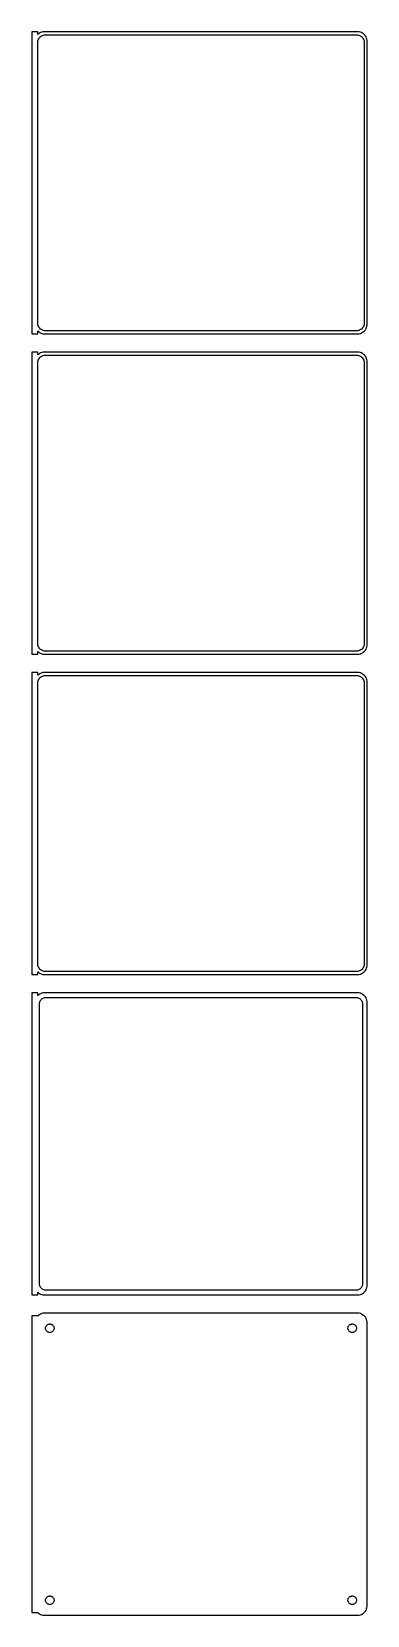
# Model space of a CAD drawing. Header units: metres. Extents: x -84 to 82, y 720 to 1506.
import ezdxf

# ---------------------------------------------------------------- set-up
doc = ezdxf.new("R2010")
doc.units = ezdxf.units.M

msp = doc.modelspace()

# ---------------------------------------------------------------- linework, layer by layer
for p, q in [((-81, 1505.99), (-84, 1505.99)), ((-84, 1505.99), (-84, 1356.01)), ((-81, 1504.56), (-81, 1505.99)), ((-80.6871, 1504.85), (-81, 1504.56)), ((-80.9685, 1501), (-80.8743, 1501.49)), ((-80.8743, 1501.49), (-80.7191, 1501.97)), ((-80.7191, 1501.97), (-80.5052, 1502.43)), ((-80.1791, 1505.22), (-80.6871, 1504.85)), ((-80.5052, 1502.43), (-80.2361, 1502.85)), ((-80.2361, 1502.85), (-79.9159, 1503.24)), ((-79.6289, 1505.52), (-80.1791, 1505.22)), ((-79.9159, 1503.24), (-79.5497, 1503.58)), ((-79.0451, 1505.76), (-79.6289, 1505.52)), ((-79.5497, 1503.58), (-79.1433, 1503.88)), ((-79.1433, 1503.88), (-78.7031, 1504.12)), ((-78.4369, 1505.91), (-79.0451, 1505.76)), ((-78.7031, 1504.12), (-78.2361, 1504.3)), ((-77.8139, 1505.99), (-78.4369, 1505.91)), ((-78.2361, 1504.3), (-77.7495, 1504.43)), ((77.8139, 1505.99), (-77.8139, 1505.99)), ((-77.7495, 1504.43), (-77.2512, 1504.49)), ((-77.2512, 1504.49), (77.2512, 1504.49)), ((77.2512, 1504.49), (77.7495, 1504.43)), ((77.7495, 1504.43), (78.2361, 1504.3)), ((78.4369, 1505.91), (77.8139, 1505.99)), ((78.2361, 1504.3), (78.7031, 1504.12)), ((79.0451, 1505.76), (78.4369, 1505.91)), ((78.7031, 1504.12), (79.1433, 1503.88)), ((79.6289, 1505.52), (79.0451, 1505.76)), ((79.1433, 1503.88), (79.5497, 1503.58)), ((79.5497, 1503.58), (79.9159, 1503.24)), ((80.1791, 1505.22), (79.6289, 1505.52)), ((79.9159, 1503.24), (80.2361, 1502.85)), ((80.6871, 1504.85), (80.1791, 1505.22)), ((80.2361, 1502.85), (80.5052, 1502.43)), ((80.5052, 1502.43), (80.7191, 1501.97)), ((81.1448, 1504.42), (80.6871, 1504.85)), ((80.7191, 1501.97), (80.8743, 1501.49)), ((80.8743, 1501.49), (80.9685, 1501)), ((81.5451, 1503.94), (81.1448, 1504.42)), ((81.8815, 1503.41), (81.5451, 1503.94)), ((82.1489, 1502.84), (81.8815, 1503.41)), ((82.3429, 1502.24), (82.1489, 1502.84)), ((82.4606, 1501.63), (82.3429, 1502.24)), ((82.5, 1501), (82.4606, 1501.63)), ((-81, 1500.5), (-80.9685, 1501)), ((-81, 1361.5), (-81, 1500.5)), ((80.9685, 1501), (81, 1500.5)), ((81, 1500.5), (81, 1361.5)), ((82.5, 1361), (82.5, 1501)), ((-80.9685, 1361), (-81, 1361.5)), ((-80.8743, 1360.51), (-80.9685, 1361)), ((-80.7191, 1360.03), (-80.8743, 1360.51)), ((-80.5052, 1359.57), (-80.7191, 1360.03)), ((80.7191, 1360.03), (80.5052, 1359.57)), ((80.8743, 1360.51), (80.7191, 1360.03)), ((80.9685, 1361), (80.8743, 1360.51)), ((81, 1361.5), (80.9685, 1361)), ((82.1489, 1359.16), (82.3429, 1359.76)), ((82.3429, 1359.76), (82.4606, 1360.37)), ((82.4606, 1360.37), (82.5, 1361)), ((-84, 1356.01), (-81, 1356.01)), ((-81, 1357.44), (-80.6871, 1357.15)), ((-81, 1356.01), (-81, 1357.44)), ((-80.6871, 1357.15), (-80.1791, 1356.78)), ((-80.2361, 1359.15), (-80.5052, 1359.57)), ((-79.9159, 1358.76), (-80.2361, 1359.15)), ((-80.1791, 1356.78), (-79.6289, 1356.48)), ((-79.5497, 1358.42), (-79.9159, 1358.76)), ((-79.6289, 1356.48), (-79.0451, 1356.24)), ((-79.1433, 1358.12), (-79.5497, 1358.42)), ((-78.7031, 1357.88), (-79.1433, 1358.12)), ((-79.0451, 1356.24), (-78.4369, 1356.09)), ((-78.2361, 1357.7), (-78.7031, 1357.88)), ((-78.4369, 1356.09), (-77.8139, 1356.01)), ((-77.7495, 1357.57), (-78.2361, 1357.7)), ((-77.8139, 1356.01), (77.8139, 1356.01)), ((-77.2512, 1357.51), (-77.7495, 1357.57)), ((77.2512, 1357.51), (-77.2512, 1357.51)), ((77.7495, 1357.57), (77.2512, 1357.51)), ((78.2361, 1357.7), (77.7495, 1357.57)), ((77.8139, 1356.01), (78.4369, 1356.09)), ((78.7031, 1357.88), (78.2361, 1357.7)), ((78.4369, 1356.09), (79.0451, 1356.24)), ((79.1433, 1358.12), (78.7031, 1357.88)), ((79.0451, 1356.24), (79.6289, 1356.48)), ((79.5497, 1358.42), (79.1433, 1358.12)), ((79.9159, 1358.76), (79.5497, 1358.42)), ((79.6289, 1356.48), (80.1791, 1356.78)), ((80.2361, 1359.15), (79.9159, 1358.76)), ((80.1791, 1356.78), (80.6871, 1357.15)), ((80.5052, 1359.57), (80.2361, 1359.15)), ((80.6871, 1357.15), (81.1448, 1357.58)), ((81.1448, 1357.58), (81.5451, 1358.06)), ((81.5451, 1358.06), (81.8815, 1358.59)), ((81.8815, 1358.59), (82.1489, 1359.16)), ((-81, 1346.99), (-84, 1346.99)), ((-84, 1346.99), (-84, 1197.01)), ((-81, 1345.56), (-81, 1346.99)), ((-80.6871, 1345.85), (-81, 1345.56)), ((-80.1791, 1346.22), (-80.6871, 1345.85)), ((-80.2361, 1343.85), (-79.9159, 1344.24)), ((-79.6289, 1346.52), (-80.1791, 1346.22)), ((-79.9159, 1344.24), (-79.5497, 1344.58)), ((-79.0451, 1346.76), (-79.6289, 1346.52)), ((-79.5497, 1344.58), (-79.1433, 1344.88)), ((-79.1433, 1344.88), (-78.7031, 1345.12)), ((-78.4369, 1346.91), (-79.0451, 1346.76)), ((-78.7031, 1345.12), (-78.2361, 1345.3)), ((-77.8139, 1346.99), (-78.4369, 1346.91)), ((-78.2361, 1345.3), (-77.7495, 1345.43)), ((77.8139, 1346.99), (-77.8139, 1346.99)), ((-77.7495, 1345.43), (-77.2512, 1345.49)), ((-77.2512, 1345.49), (77.2512, 1345.49)), ((77.2512, 1345.49), (77.7495, 1345.43)), ((77.7495, 1345.43), (78.2361, 1345.3)), ((78.4369, 1346.91), (77.8139, 1346.99)), ((78.2361, 1345.3), (78.7031, 1345.12)), ((79.0451, 1346.76), (78.4369, 1346.91)), ((78.7031, 1345.12), (79.1433, 1344.88)), ((79.6289, 1346.52), (79.0451, 1346.76)), ((79.1433, 1344.88), (79.5497, 1344.58)), ((79.5497, 1344.58), (79.9159, 1344.24)), ((80.1791, 1346.22), (79.6289, 1346.52)), ((79.9159, 1344.24), (80.2361, 1343.85)), ((80.6871, 1345.85), (80.1791, 1346.22)), ((81.1448, 1345.42), (80.6871, 1345.85)), ((81.5451, 1344.94), (81.1448, 1345.42)), ((81.8815, 1344.41), (81.5451, 1344.94)), ((82.1489, 1343.84), (81.8815, 1344.41)), ((-81, 1341.5), (-80.9685, 1342)), ((-81, 1202.5), (-81, 1341.5)), ((-80.9685, 1342), (-80.8743, 1342.49)), ((-80.8743, 1342.49), (-80.7191, 1342.97)), ((-80.7191, 1342.97), (-80.5052, 1343.43)), ((-80.5052, 1343.43), (-80.2361, 1343.85)), ((80.2361, 1343.85), (80.5052, 1343.43)), ((80.5052, 1343.43), (80.7191, 1342.97)), ((80.7191, 1342.97), (80.8743, 1342.49)), ((80.8743, 1342.49), (80.9685, 1342)), ((80.9685, 1342), (81, 1341.5)), ((81, 1341.5), (81, 1202.5)), ((82.3429, 1343.24), (82.1489, 1343.84)), ((82.4606, 1342.63), (82.3429, 1343.24)), ((82.5, 1342), (82.4606, 1342.63)), ((82.5, 1202), (82.5, 1342)), ((-84, 1197.01), (-81, 1197.01)), ((-80.9685, 1202), (-81, 1202.5)), ((-81, 1198.44), (-80.6871, 1198.15)), ((-81, 1197.01), (-81, 1198.44)), ((-80.8743, 1201.51), (-80.9685, 1202)), ((-80.7191, 1201.03), (-80.8743, 1201.51)), ((-80.5052, 1200.57), (-80.7191, 1201.03)), ((-80.6871, 1198.15), (-80.1791, 1197.78)), ((-80.2361, 1200.15), (-80.5052, 1200.57)), ((-79.9159, 1199.76), (-80.2361, 1200.15)), ((-80.1791, 1197.78), (-79.6289, 1197.48)), ((-79.5497, 1199.42), (-79.9159, 1199.76)), ((-79.6289, 1197.48), (-79.0451, 1197.24)), ((-79.1433, 1199.12), (-79.5497, 1199.42)), ((-78.7031, 1198.88), (-79.1433, 1199.12)), ((-79.0451, 1197.24), (-78.4369, 1197.09)), ((-78.2361, 1198.7), (-78.7031, 1198.88)), ((-78.4369, 1197.09), (-77.8139, 1197.01)), ((-77.7495, 1198.57), (-78.2361, 1198.7)), ((-77.8139, 1197.01), (77.8139, 1197.01)), ((-77.2512, 1198.51), (-77.7495, 1198.57)), ((77.2512, 1198.51), (-77.2512, 1198.51)), ((77.7495, 1198.57), (77.2512, 1198.51)), ((78.2361, 1198.7), (77.7495, 1198.57)), ((77.8139, 1197.01), (78.4369, 1197.09)), ((78.7031, 1198.88), (78.2361, 1198.7)), ((78.4369, 1197.09), (79.0451, 1197.24)), ((79.1433, 1199.12), (78.7031, 1198.88)), ((79.0451, 1197.24), (79.6289, 1197.48)), ((79.5497, 1199.42), (79.1433, 1199.12)), ((79.9159, 1199.76), (79.5497, 1199.42)), ((79.6289, 1197.48), (80.1791, 1197.78)), ((80.2361, 1200.15), (79.9159, 1199.76)), ((80.1791, 1197.78), (80.6871, 1198.15)), ((80.5052, 1200.57), (80.2361, 1200.15)), ((80.7191, 1201.03), (80.5052, 1200.57)), ((80.6871, 1198.15), (81.1448, 1198.58)), ((80.8743, 1201.51), (80.7191, 1201.03)), ((80.9685, 1202), (80.8743, 1201.51)), ((81, 1202.5), (80.9685, 1202)), ((81.1448, 1198.58), (81.5451, 1199.06)), ((81.5451, 1199.06), (81.8815, 1199.59)), ((81.8815, 1199.59), (82.1489, 1200.16)), ((82.1489, 1200.16), (82.3429, 1200.76)), ((82.3429, 1200.76), (82.4606, 1201.37)), ((82.4606, 1201.37), (82.5, 1202)), ((-81, 1187.99), (-84, 1187.99)), ((-84, 1187.99), (-84, 1038.01)), ((-81, 1186.56), (-81, 1187.99)), ((-80.6871, 1186.85), (-81, 1186.56)), ((-80.1791, 1187.22), (-80.6871, 1186.85)), ((-79.6289, 1187.52), (-80.1791, 1187.22)), ((-79.0451, 1187.76), (-79.6289, 1187.52)), ((-78.4369, 1187.91), (-79.0451, 1187.76)), ((-77.8139, 1187.99), (-78.4369, 1187.91)), ((77.8139, 1187.99), (-77.8139, 1187.99)), ((78.4369, 1187.91), (77.8139, 1187.99)), ((79.0451, 1187.76), (78.4369, 1187.91)), ((79.6289, 1187.52), (79.0451, 1187.76)), ((80.1791, 1187.22), (79.6289, 1187.52)), ((80.6871, 1186.85), (80.1791, 1187.22)), ((81.1448, 1186.42), (80.6871, 1186.85)), ((-81, 1182.5), (-80.9685, 1183)), ((-81, 1043.5), (-81, 1182.5)), ((-80.9685, 1183), (-80.8743, 1183.49)), ((-80.8743, 1183.49), (-80.7191, 1183.97)), ((-80.7191, 1183.97), (-80.5052, 1184.43)), ((-80.5052, 1184.43), (-80.2361, 1184.85)), ((-80.2361, 1184.85), (-79.9159, 1185.24)), ((-79.9159, 1185.24), (-79.5497, 1185.58)), ((-79.5497, 1185.58), (-79.1433, 1185.88)), ((-79.1433, 1185.88), (-78.7031, 1186.12)), ((-78.7031, 1186.12), (-78.2361, 1186.3)), ((-78.2361, 1186.3), (-77.7495, 1186.43)), ((-77.7495, 1186.43), (-77.2512, 1186.49)), ((-77.2512, 1186.49), (77.2512, 1186.49)), ((77.2512, 1186.49), (77.7495, 1186.43)), ((77.7495, 1186.43), (78.2361, 1186.3)), ((78.2361, 1186.3), (78.7031, 1186.12)), ((78.7031, 1186.12), (79.1433, 1185.88)), ((79.1433, 1185.88), (79.5497, 1185.58)), ((79.5497, 1185.58), (79.9159, 1185.24)), ((79.9159, 1185.24), (80.2361, 1184.85)), ((80.2361, 1184.85), (80.5052, 1184.43)), ((80.5052, 1184.43), (80.7191, 1183.97)), ((80.7191, 1183.97), (80.8743, 1183.49)), ((80.8743, 1183.49), (80.9685, 1183)), ((80.9685, 1183), (81, 1182.5)), ((81, 1182.5), (81, 1043.5)), ((81.5451, 1185.94), (81.1448, 1186.42)), ((81.8815, 1185.41), (81.5451, 1185.94)), ((82.1489, 1184.84), (81.8815, 1185.41)), ((82.3429, 1184.24), (82.1489, 1184.84)), ((82.4606, 1183.63), (82.3429, 1184.24)), ((82.5, 1183), (82.4606, 1183.63)), ((82.5, 1043), (82.5, 1183)), ((-84, 1038.01), (-81, 1038.01)), ((-80.9685, 1043), (-81, 1043.5)), ((-81, 1039.44), (-80.6871, 1039.15)), ((-81, 1038.01), (-81, 1039.44)), ((-80.8743, 1042.51), (-80.9685, 1043)), ((-80.7191, 1042.03), (-80.8743, 1042.51)), ((-80.5052, 1041.57), (-80.7191, 1042.03)), ((-80.6871, 1039.15), (-80.1791, 1038.78)), ((-80.2361, 1041.15), (-80.5052, 1041.57)), ((-79.9159, 1040.76), (-80.2361, 1041.15)), ((-80.1791, 1038.78), (-79.6289, 1038.48)), ((-79.5497, 1040.42), (-79.9159, 1040.76)), ((-79.6289, 1038.48), (-79.0451, 1038.24)), ((-79.1433, 1040.12), (-79.5497, 1040.42)), ((-78.7031, 1039.88), (-79.1433, 1040.12)), ((-79.0451, 1038.24), (-78.4369, 1038.09)), ((-78.2361, 1039.7), (-78.7031, 1039.88)), ((-78.4369, 1038.09), (-77.8139, 1038.01)), ((-77.7495, 1039.57), (-78.2361, 1039.7)), ((-77.8139, 1038.01), (77.8139, 1038.01)), ((-77.2512, 1039.51), (-77.7495, 1039.57)), ((77.2512, 1039.51), (-77.2512, 1039.51)), ((77.7495, 1039.57), (77.2512, 1039.51)), ((78.2361, 1039.7), (77.7495, 1039.57)), ((77.8139, 1038.01), (78.4369, 1038.09)), ((78.7031, 1039.88), (78.2361, 1039.7)), ((78.4369, 1038.09), (79.0451, 1038.24)), ((79.1433, 1040.12), (78.7031, 1039.88)), ((79.0451, 1038.24), (79.6289, 1038.48)), ((79.5497, 1040.42), (79.1433, 1040.12)), ((79.9159, 1040.76), (79.5497, 1040.42)), ((79.6289, 1038.48), (80.1791, 1038.78)), ((80.2361, 1041.15), (79.9159, 1040.76)), ((80.1791, 1038.78), (80.6871, 1039.15)), ((80.5052, 1041.57), (80.2361, 1041.15)), ((80.7191, 1042.03), (80.5052, 1041.57)), ((80.6871, 1039.15), (81.1448, 1039.58)), ((80.8743, 1042.51), (80.7191, 1042.03)), ((80.9685, 1043), (80.8743, 1042.51)), ((81, 1043.5), (80.9685, 1043)), ((81.1448, 1039.58), (81.5451, 1040.06)), ((81.5451, 1040.06), (81.8815, 1040.59)), ((81.8815, 1040.59), (82.1489, 1041.16)), ((82.1489, 1041.16), (82.3429, 1041.76)), ((82.3429, 1041.76), (82.4606, 1042.37)), ((82.4606, 1042.37), (82.5, 1043)), ((-81, 1028.98), (-84, 1028.98)), ((-84, 1028.98), (-84, 879.021)), ((-81, 1027.56), (-81, 1028.98)), ((-80.6871, 1027.85), (-81, 1027.56)), ((-80.1791, 1028.22), (-80.6871, 1027.85)), ((-79.6289, 1028.52), (-80.1791, 1028.22)), ((-80.1129, 1023.5), (-80.0884, 1023.89)), ((-80.1129, 884.5), (-80.1129, 1023.5)), ((-80.0884, 1023.89), (-80.0151, 1024.27)), ((-80.0151, 1024.27), (-79.8943, 1024.65)), ((-79.8943, 1024.65), (-79.7279, 1025)), ((-79.7279, 1025), (-79.5184, 1025.33)), ((-79.0451, 1028.76), (-79.6289, 1028.52)), ((-79.5184, 1025.33), (-79.2692, 1025.63)), ((-79.2692, 1025.63), (-78.9843, 1025.9)), ((-78.4369, 1028.91), (-79.0451, 1028.76)), ((-78.9843, 1025.9), (-78.668, 1026.13)), ((-78.668, 1026.13), (-78.3254, 1026.32)), ((-77.8139, 1028.99), (-78.4369, 1028.91)), ((-78.3254, 1026.32), (-77.9619, 1026.46)), ((-77.9619, 1026.46), (-77.5833, 1026.56)), ((77.8139, 1028.99), (-77.8139, 1028.99)), ((-77.5833, 1026.56), (-77.1955, 1026.61)), ((-77.1955, 1026.61), (77.1955, 1026.61)), ((77.1955, 1026.61), (77.5833, 1026.56)), ((77.5833, 1026.56), (77.9619, 1026.46)), ((78.4369, 1028.91), (77.8139, 1028.99)), ((77.9619, 1026.46), (78.3254, 1026.32)), ((78.3254, 1026.32), (78.668, 1026.13)), ((79.0451, 1028.76), (78.4369, 1028.91)), ((78.668, 1026.13), (78.9843, 1025.9)), ((78.9843, 1025.9), (79.2692, 1025.63)), ((79.6289, 1028.52), (79.0451, 1028.76)), ((79.2692, 1025.63), (79.5184, 1025.33)), ((79.5184, 1025.33), (79.7279, 1025)), ((80.1791, 1028.22), (79.6289, 1028.52)), ((79.7279, 1025), (79.8943, 1024.65)), ((79.8943, 1024.65), (80.0151, 1024.27)), ((80.0151, 1024.27), (80.0884, 1023.89)), ((80.0884, 1023.89), (80.1129, 1023.5)), ((80.1129, 1023.5), (80.1129, 884.5)), ((80.6871, 1027.85), (80.1791, 1028.22)), ((81.1448, 1027.42), (80.6871, 1027.85)), ((81.5451, 1026.94), (81.1448, 1027.42)), ((81.8815, 1026.41), (81.5451, 1026.94)), ((82.1489, 1025.84), (81.8815, 1026.41)), ((82.3429, 1025.24), (82.1489, 1025.84)), ((82.4606, 1024.63), (82.3429, 1025.24)), ((82.5, 1024), (82.4606, 1024.63)), ((82.5, 884), (82.5, 1024)), ((-81, 879.021), (-81, 880.441)), ((-81, 880.441), (-80.6871, 880.147)), ((-80.0884, 884.11), (-80.1129, 884.5)), ((-80.0151, 883.726), (-80.0884, 884.11)), ((-79.8943, 883.354), (-80.0151, 883.726)), ((-79.7279, 883), (-79.8943, 883.354)), ((-79.5184, 882.67), (-79.7279, 883)), ((-79.2692, 882.369), (-79.5184, 882.67)), ((-78.9843, 882.101), (-79.2692, 882.369)), ((-78.668, 881.872), (-78.9843, 882.101)), ((-78.3254, 881.683), (-78.668, 881.872)), ((-77.9619, 881.539), (-78.3254, 881.683)), ((-77.5833, 881.442), (-77.9619, 881.539)), ((-77.1955, 881.393), (-77.5833, 881.442)), ((77.1955, 881.393), (-77.1955, 881.393)), ((77.5833, 881.442), (77.1955, 881.393)), ((77.9619, 881.539), (77.5833, 881.442)), ((78.3254, 881.683), (77.9619, 881.539)), ((78.668, 881.872), (78.3254, 881.683)), ((78.9843, 882.101), (78.668, 881.872)), ((79.2692, 882.369), (78.9843, 882.101)), ((79.5184, 882.67), (79.2692, 882.369)), ((79.7279, 883), (79.5184, 882.67)), ((79.8943, 883.354), (79.7279, 883)), ((80.0151, 883.726), (79.8943, 883.354)), ((80.0884, 884.11), (80.0151, 883.726)), ((80.1129, 884.5), (80.0884, 884.11)), ((80.6871, 880.147), (81.1448, 880.577)), ((81.1448, 880.577), (81.5451, 881.061)), ((81.5451, 881.061), (81.8815, 881.591)), ((81.8815, 881.591), (82.1489, 882.159)), ((82.1489, 882.159), (82.3429, 882.757)), ((82.3429, 882.757), (82.4606, 883.373)), ((82.4606, 883.373), (82.5, 884)), ((-84, 879.021), (-81, 879.021)), ((-80.6871, 880.147), (-80.1791, 879.778)), ((-80.1791, 879.778), (-79.6289, 879.476)), ((-79.6289, 879.476), (-79.0451, 879.245)), ((-79.0451, 879.245), (-78.4369, 879.089)), ((-78.4369, 879.089), (-77.8139, 879.01)), ((-77.8139, 879.01), (77.8139, 879.01)), ((77.8139, 879.01), (78.4369, 879.089)), ((78.4369, 879.089), (79.0451, 879.245)), ((79.0451, 879.245), (79.6289, 879.476)), ((79.6289, 879.476), (80.1791, 879.778)), ((80.1791, 879.778), (80.6871, 880.147)), ((-81, 868.653), (-84, 868.653)), ((-84, 868.653), (-84, 721.347)), ((-80.6871, 868.853), (-81, 868.559)), ((-81, 868.559), (-81, 868.653)), ((-80.1791, 869.222), (-80.6871, 868.853)), ((-79.6289, 869.524), (-80.1791, 869.222)), ((-79.0451, 869.755), (-79.6289, 869.524)), ((-78.4369, 869.911), (-79.0451, 869.755)), ((-77.8139, 869.99), (-78.4369, 869.911)), ((77.8139, 869.99), (-77.8139, 869.99)), ((-75.6598, 864.531), (-75.4001, 864.597)), ((-75.4001, 864.597), (-75.1341, 864.631)), ((-75.1341, 864.631), (-74.8659, 864.631)), ((-74.8659, 864.631), (-74.5999, 864.597)), ((-74.5999, 864.597), (-74.3401, 864.531)), ((74.3401, 864.531), (74.5999, 864.597)), ((74.5999, 864.597), (74.8659, 864.631)), ((74.8659, 864.631), (75.1341, 864.631)), ((75.1341, 864.631), (75.4001, 864.597)), ((75.4001, 864.597), (75.6598, 864.531)), ((78.4369, 869.911), (77.8139, 869.99)), ((79.0451, 869.755), (78.4369, 869.911)), ((79.6289, 869.524), (79.0451, 869.755)), ((80.1791, 869.222), (79.6289, 869.524)), ((80.6871, 868.853), (80.1791, 869.222)), ((81.1448, 868.423), (80.6871, 868.853)), ((81.5451, 867.939), (81.1448, 868.423)), ((81.8815, 867.409), (81.5451, 867.939)), ((82.1489, 866.841), (81.8815, 867.409)), ((82.3429, 866.243), (82.1489, 866.841)), ((82.4606, 865.627), (82.3429, 866.243)), ((82.5, 865), (82.4606, 865.627)), ((82.5, 725), (82.5, 865)), ((-77.1353, 862.5), (-77.1185, 862.768)), ((-77.1185, 862.232), (-77.1353, 862.5)), ((-77.1185, 862.768), (-77.0682, 863.031)), ((-77.0682, 861.969), (-77.1185, 862.232)), ((-77.0682, 863.031), (-76.9853, 863.286)), ((-76.9853, 861.714), (-77.0682, 861.969)), ((-76.9853, 863.286), (-76.8712, 863.529)), ((-76.8712, 861.471), (-76.9853, 861.714)), ((-76.8712, 863.529), (-76.7275, 863.755)), ((-76.7275, 861.245), (-76.8712, 861.471)), ((-76.7275, 863.755), (-76.5566, 863.962)), ((-76.5566, 861.038), (-76.7275, 861.245)), ((-76.5566, 863.962), (-76.3611, 864.145)), ((-76.3611, 860.855), (-76.5566, 861.038)), ((-76.3611, 864.145), (-76.1441, 864.303)), ((-76.1441, 860.697), (-76.3611, 860.855)), ((-76.1441, 864.303), (-75.9092, 864.432)), ((-75.9092, 860.568), (-76.1441, 860.697)), ((-75.9092, 864.432), (-75.6598, 864.531)), ((-75.6598, 860.469), (-75.9092, 860.568)), ((-75.4001, 860.403), (-75.6598, 860.469)), ((-75.1341, 860.369), (-75.4001, 860.403)), ((-74.8659, 860.369), (-75.1341, 860.369)), ((-74.5999, 860.403), (-74.8659, 860.369)), ((-74.3401, 860.469), (-74.5999, 860.403)), ((-74.3401, 864.531), (-74.0908, 864.432)), ((-74.0908, 860.568), (-74.3401, 860.469)), ((-74.0908, 864.432), (-73.8559, 864.303)), ((-73.8559, 860.697), (-74.0908, 860.568)), ((-73.8559, 864.303), (-73.6389, 864.145)), ((-73.6389, 860.855), (-73.8559, 860.697)), ((-73.6389, 864.145), (-73.4434, 863.962)), ((-73.4434, 861.038), (-73.6389, 860.855)), ((-73.4434, 863.962), (-73.2725, 863.755)), ((-73.2725, 861.245), (-73.4434, 861.038)), ((-73.2725, 863.755), (-73.1288, 863.529)), ((-73.1288, 861.471), (-73.2725, 861.245)), ((-73.1288, 863.529), (-73.0146, 863.286)), ((-73.0146, 861.714), (-73.1288, 861.471)), ((-73.0146, 863.286), (-72.9318, 863.031)), ((-72.9318, 861.969), (-73.0146, 861.714)), ((-72.9318, 863.031), (-72.8815, 862.768)), ((-72.8815, 862.232), (-72.9318, 861.969)), ((-72.8815, 862.768), (-72.8647, 862.5)), ((-72.8647, 862.5), (-72.8815, 862.232)), ((72.8647, 862.5), (72.8815, 862.768)), ((72.8815, 862.232), (72.8647, 862.5)), ((72.8815, 862.768), (72.9318, 863.031)), ((72.9318, 861.969), (72.8815, 862.232)), ((72.9318, 863.031), (73.0146, 863.286)), ((73.0146, 861.714), (72.9318, 861.969)), ((73.0146, 863.286), (73.1288, 863.529)), ((73.1288, 861.471), (73.0146, 861.714)), ((73.1288, 863.529), (73.2725, 863.755)), ((73.2725, 861.245), (73.1288, 861.471)), ((73.2725, 863.755), (73.4434, 863.962)), ((73.4434, 861.038), (73.2725, 861.245)), ((73.4434, 863.962), (73.6389, 864.145)), ((73.6389, 860.855), (73.4434, 861.038)), ((73.6389, 864.145), (73.8559, 864.303)), ((73.8559, 860.697), (73.6389, 860.855)), ((73.8559, 864.303), (74.0908, 864.432)), ((74.0908, 860.568), (73.8559, 860.697)), ((74.0908, 864.432), (74.3401, 864.531)), ((74.3401, 860.469), (74.0908, 860.568)), ((74.5999, 860.403), (74.3401, 860.469)), ((74.8659, 860.369), (74.5999, 860.403)), ((75.1341, 860.369), (74.8659, 860.369)), ((75.4001, 860.403), (75.1341, 860.369)), ((75.6598, 860.469), (75.4001, 860.403)), ((75.6598, 864.531), (75.9092, 864.432)), ((75.9092, 860.568), (75.6598, 860.469)), ((75.9092, 864.432), (76.1441, 864.303)), ((76.1441, 860.697), (75.9092, 860.568)), ((76.1441, 864.303), (76.3611, 864.145)), ((76.3611, 860.855), (76.1441, 860.697)), ((76.3611, 864.145), (76.5566, 863.962)), ((76.5566, 861.038), (76.3611, 860.855)), ((76.5566, 863.962), (76.7275, 863.755)), ((76.7275, 861.245), (76.5566, 861.038)), ((76.7275, 863.755), (76.8712, 863.529)), ((76.8712, 861.471), (76.7275, 861.245)), ((76.8712, 863.529), (76.9853, 863.286)), ((76.9853, 861.714), (76.8712, 861.471)), ((76.9853, 863.286), (77.0682, 863.031)), ((77.0682, 861.969), (76.9853, 861.714)), ((77.0682, 863.031), (77.1185, 862.768)), ((77.1185, 862.232), (77.0682, 861.969)), ((77.1185, 862.768), (77.1353, 862.5)), ((77.1353, 862.5), (77.1185, 862.232)), ((-77.1353, 727.5), (-77.1185, 727.768)), ((-77.1185, 727.232), (-77.1353, 727.5)), ((-77.1185, 727.768), (-77.0682, 728.031)), ((-77.0682, 726.969), (-77.1185, 727.232)), ((-77.0682, 728.031), (-76.9853, 728.286)), ((-76.9853, 726.714), (-77.0682, 726.969)), ((-76.9853, 728.286), (-76.8712, 728.529)), ((-76.8712, 726.471), (-76.9853, 726.714)), ((-76.8712, 728.529), (-76.7275, 728.755)), ((-76.7275, 726.245), (-76.8712, 726.471)), ((-76.7275, 728.755), (-76.5566, 728.962)), ((-76.5566, 726.038), (-76.7275, 726.245)), ((-76.5566, 728.962), (-76.3611, 729.145)), ((-76.3611, 725.855), (-76.5566, 726.038)), ((-76.3611, 729.145), (-76.1441, 729.303)), ((-76.1441, 725.697), (-76.3611, 725.855)), ((-76.1441, 729.303), (-75.9092, 729.432)), ((-75.9092, 725.568), (-76.1441, 725.697)), ((-75.9092, 729.432), (-75.6598, 729.531)), ((-75.6598, 725.469), (-75.9092, 725.568)), ((-75.6598, 729.531), (-75.4001, 729.597)), ((-75.4001, 725.403), (-75.6598, 725.469)), ((-75.4001, 729.597), (-75.1341, 729.631)), ((-75.1341, 725.369), (-75.4001, 725.403)), ((-75.1341, 729.631), (-74.8659, 729.631)), ((-74.8659, 725.369), (-75.1341, 725.369)), ((-74.8659, 729.631), (-74.5999, 729.597)), ((-74.5999, 725.403), (-74.8659, 725.369)), ((-74.5999, 729.597), (-74.3401, 729.531)), ((-74.3401, 725.469), (-74.5999, 725.403)), ((-74.3401, 729.531), (-74.0908, 729.432)), ((-74.0908, 725.568), (-74.3401, 725.469)), ((-74.0908, 729.432), (-73.8559, 729.303)), ((-73.8559, 725.697), (-74.0908, 725.568)), ((-73.8559, 729.303), (-73.6389, 729.145)), ((-73.6389, 725.855), (-73.8559, 725.697)), ((-73.6389, 729.145), (-73.4434, 728.962)), ((-73.4434, 726.038), (-73.6389, 725.855)), ((-73.4434, 728.962), (-73.2725, 728.755)), ((-73.2725, 726.245), (-73.4434, 726.038)), ((-73.2725, 728.755), (-73.1288, 728.529)), ((-73.1288, 726.471), (-73.2725, 726.245)), ((-73.1288, 728.529), (-73.0146, 728.286)), ((-73.0146, 726.714), (-73.1288, 726.471)), ((-73.0146, 728.286), (-72.9318, 728.031)), ((-72.9318, 726.969), (-73.0146, 726.714)), ((-72.9318, 728.031), (-72.8815, 727.768)), ((-72.8815, 727.232), (-72.9318, 726.969)), ((-72.8815, 727.768), (-72.8647, 727.5)), ((-72.8647, 727.5), (-72.8815, 727.232)), ((72.8647, 727.5), (72.8815, 727.768)), ((72.8815, 727.232), (72.8647, 727.5)), ((72.8815, 727.768), (72.9318, 728.031)), ((72.9318, 726.969), (72.8815, 727.232)), ((72.9318, 728.031), (73.0146, 728.286)), ((73.0146, 726.714), (72.9318, 726.969)), ((73.0146, 728.286), (73.1288, 728.529)), ((73.1288, 726.471), (73.0146, 726.714)), ((73.1288, 728.529), (73.2725, 728.755)), ((73.2725, 726.245), (73.1288, 726.471)), ((73.2725, 728.755), (73.4434, 728.962)), ((73.4434, 726.038), (73.2725, 726.245)), ((73.4434, 728.962), (73.6389, 729.145)), ((73.6389, 725.855), (73.4434, 726.038)), ((73.6389, 729.145), (73.8559, 729.303)), ((73.8559, 725.697), (73.6389, 725.855)), ((73.8559, 729.303), (74.0908, 729.432)), ((74.0908, 725.568), (73.8559, 725.697)), ((74.0908, 729.432), (74.3401, 729.531)), ((74.3401, 725.469), (74.0908, 725.568)), ((74.3401, 729.531), (74.5999, 729.597)), ((74.5999, 725.403), (74.3401, 725.469)), ((74.5999, 729.597), (74.8659, 729.631)), ((74.8659, 725.369), (74.5999, 725.403)), ((74.8659, 729.631), (75.1341, 729.631)), ((75.1341, 725.369), (74.8659, 725.369)), ((75.1341, 729.631), (75.4001, 729.597)), ((75.4001, 725.403), (75.1341, 725.369)), ((75.4001, 729.597), (75.6598, 729.531)), ((75.6598, 725.469), (75.4001, 725.403)), ((75.6598, 729.531), (75.9092, 729.432)), ((75.9092, 725.568), (75.6598, 725.469)), ((75.9092, 729.432), (76.1441, 729.303)), ((76.1441, 725.697), (75.9092, 725.568)), ((76.1441, 729.303), (76.3611, 729.145)), ((76.3611, 725.855), (76.1441, 725.697)), ((76.3611, 729.145), (76.5566, 728.962)), ((76.5566, 726.038), (76.3611, 725.855)), ((76.5566, 728.962), (76.7275, 728.755)), ((76.7275, 726.245), (76.5566, 726.038)), ((76.7275, 728.755), (76.8712, 728.529)), ((76.8712, 726.471), (76.7275, 726.245)), ((76.8712, 728.529), (76.9853, 728.286)), ((76.9853, 726.714), (76.8712, 726.471)), ((76.9853, 728.286), (77.0682, 728.031)), ((77.0682, 726.969), (76.9853, 726.714)), ((77.0682, 728.031), (77.1185, 727.768)), ((77.1185, 727.232), (77.0682, 726.969)), ((77.1185, 727.768), (77.1353, 727.5)), ((77.1353, 727.5), (77.1185, 727.232)), ((81.8815, 722.591), (82.1489, 723.159)), ((82.1489, 723.159), (82.3429, 723.757)), ((82.3429, 723.757), (82.4606, 724.373)), ((82.4606, 724.373), (82.5, 725)), ((-84, 721.347), (-81, 721.347)), ((-81, 721.347), (-81, 721.441)), ((-81, 721.441), (-80.6871, 721.147)), ((-80.6871, 721.147), (-80.1791, 720.778)), ((-80.1791, 720.778), (-79.6289, 720.476)), ((-79.6289, 720.476), (-79.0451, 720.245)), ((-79.0451, 720.245), (-78.4369, 720.089)), ((-78.4369, 720.089), (-77.8139, 720.01)), ((-77.8139, 720.01), (77.8139, 720.01)), ((77.8139, 720.01), (78.4369, 720.089)), ((78.4369, 720.089), (79.0451, 720.245)), ((79.0451, 720.245), (79.6289, 720.476)), ((79.6289, 720.476), (80.1791, 720.778)), ((80.1791, 720.778), (80.6871, 721.147)), ((80.6871, 721.147), (81.1448, 721.577)), ((81.1448, 721.577), (81.5451, 722.061)), ((81.5451, 722.061), (81.8815, 722.591))]:
    msp.add_line(p, q)

doc.saveas('drawing.dxf')
